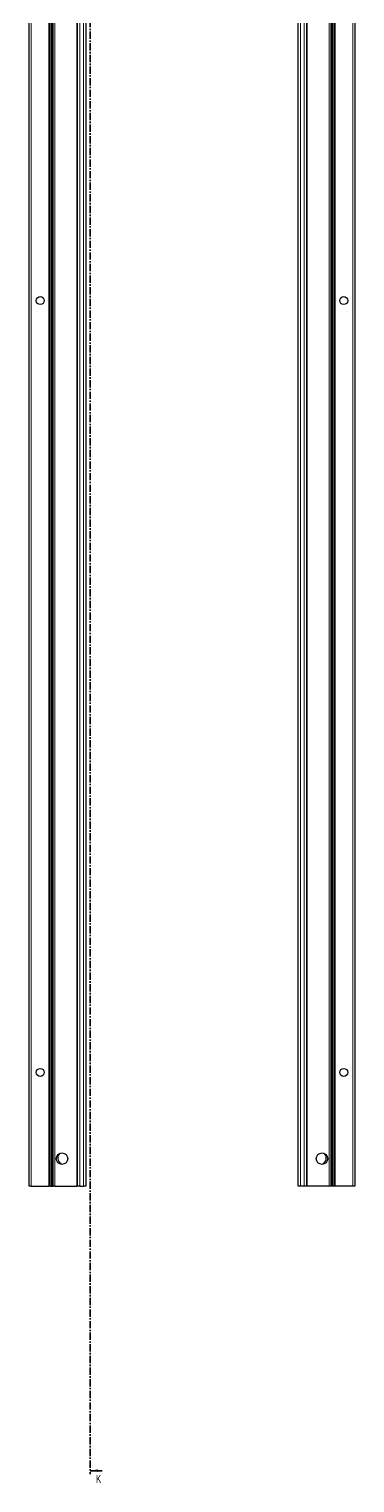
# Model space of a CAD drawing. Header units: millimetres. Extents: x -250 to 5025, y -1547 to 1577.
# Drawn here: x 2080 to 2365, y -1266 to 6 of the extents above; entities that cross this region are included whole.
import ezdxf

# ---------------------------------------------------------------- set-up
doc = ezdxf.new("R2010")
doc.units = ezdxf.units.MM
doc.linetypes.add('CENTER', pattern=[10.16, 6.35, -1.27, 1.27, -1.27])
doc.styles.add('SLDTEXTSTYLE0', font='TXT', dxfattribs={"width": 0.75})

msp = doc.modelspace()

# ---------------------------------------------------------------- linework, layer by layer
at = {"color": 7, "linetype": 'CENTER', "lineweight": 35}
msp.add_line((2133.49, 1344.64), (2133.49, -1258.12), dxfattribs=at)
at = {"color": 7, "linetype": 'Continuous', "lineweight": 25}
for p, q in [((2080.06, -1006.24), (2080.06, 1092.76)), ((2099.85, 1092.76), (2099.85, -1006.24)), ((2099.88, 1092.76), (2099.88, -1006.24)), ((2122.56, -1006.24), (2122.56, 1092.76)), ((2129.76, 1092.76), (2129.76, -1006.24)), ((2315.76, -1006.24), (2315.76, 1092.76)), ((2322.96, 1092.76), (2322.96, -1006.24)), ((2345.63, -1006.24), (2345.63, 1092.76)), ((2345.66, -1006.24), (2345.66, 1092.76)), ((2365.46, 1092.76), (2365.46, -1006.24)), ((2098.06, -30.99), (2098.06, 17.51)), ((2347.46, 17.51), (2347.46, -30.99)), ((2098.12, -31.1), (2098.06, -30.99)), ((2098.06, -30.99), (2098.06, -32.49)), ((2098.06, -32.49), (2098.12, -32.39)), ((2098.06, -80.99), (2098.06, -32.49)), ((2098.12, -32.39), (2098.12, -31.1)), ((2347.46, -30.99), (2347.39, -31.1)), ((2347.39, -31.1), (2347.39, -32.39)), ((2347.39, -32.39), (2347.46, -32.49)), ((2347.46, -32.49), (2347.46, -30.99)), ((2347.46, -32.49), (2347.46, -80.99)), ((2098.12, -81.1), (2098.06, -80.99)), ((2098.06, -80.99), (2098.06, -82.49)), ((2098.06, -82.49), (2098.12, -82.39)), ((2098.06, -130.99), (2098.06, -82.49)), ((2098.12, -82.39), (2098.12, -81.1)), ((2347.46, -80.99), (2347.39, -81.1)), ((2347.39, -81.1), (2347.39, -82.39)), ((2347.39, -82.39), (2347.46, -82.49)), ((2347.46, -82.49), (2347.46, -80.99)), ((2347.46, -82.49), (2347.46, -130.99)), ((2098.12, -131.1), (2098.06, -130.99)), ((2098.06, -130.99), (2098.06, -132.49)), ((2098.06, -132.49), (2098.12, -132.39)), ((2098.06, -180.99), (2098.06, -132.49)), ((2098.12, -132.39), (2098.12, -131.1)), ((2347.46, -130.99), (2347.39, -131.1)), ((2347.39, -131.1), (2347.39, -132.39)), ((2347.39, -132.39), (2347.46, -132.49)), ((2347.46, -132.49), (2347.46, -130.99)), ((2347.46, -132.49), (2347.46, -180.99)), ((2098.12, -181.1), (2098.06, -180.99)), ((2098.06, -180.99), (2098.06, -182.49)), ((2098.06, -182.49), (2098.12, -182.39)), ((2098.06, -230.99), (2098.06, -182.49)), ((2098.12, -182.39), (2098.12, -181.1)), ((2347.46, -180.99), (2347.39, -181.1)), ((2347.39, -181.1), (2347.39, -182.39)), ((2347.39, -182.39), (2347.46, -182.49)), ((2347.46, -182.49), (2347.46, -180.99)), ((2347.46, -182.49), (2347.46, -230.99)), ((2098.12, -231.1), (2098.06, -230.99)), ((2098.06, -230.99), (2098.06, -232.49)), ((2098.06, -232.49), (2098.12, -232.39)), ((2098.06, -280.99), (2098.06, -232.49)), ((2098.12, -232.39), (2098.12, -231.1)), ((2347.46, -230.99), (2347.39, -231.1)), ((2347.39, -231.1), (2347.39, -232.39)), ((2347.39, -232.39), (2347.46, -232.49)), ((2347.46, -232.49), (2347.46, -230.99)), ((2347.46, -232.49), (2347.46, -280.99)), ((2098.12, -281.1), (2098.06, -280.99)), ((2098.06, -280.99), (2098.06, -282.49)), ((2098.06, -282.49), (2098.12, -282.39)), ((2098.06, -330.99), (2098.06, -282.49)), ((2098.12, -282.39), (2098.12, -281.1)), ((2347.46, -280.99), (2347.39, -281.1)), ((2347.39, -281.1), (2347.39, -282.39)), ((2347.39, -282.39), (2347.46, -282.49)), ((2347.46, -282.49), (2347.46, -280.99)), ((2347.46, -282.49), (2347.46, -330.99)), ((2098.12, -331.1), (2098.06, -330.99)), ((2098.06, -330.99), (2098.06, -332.49)), ((2098.06, -332.49), (2098.12, -332.39)), ((2098.06, -380.99), (2098.06, -332.49)), ((2098.12, -332.39), (2098.12, -331.1)), ((2347.46, -330.99), (2347.39, -331.1)), ((2347.39, -331.1), (2347.39, -332.39)), ((2347.39, -332.39), (2347.46, -332.49)), ((2347.46, -332.49), (2347.46, -330.99)), ((2347.46, -332.49), (2347.46, -380.99)), ((2098.12, -381.1), (2098.06, -380.99)), ((2098.06, -380.99), (2098.06, -382.49)), ((2098.12, -382.39), (2098.12, -381.1)), ((2347.46, -380.99), (2347.39, -381.1)), ((2347.39, -381.1), (2347.39, -382.39)), ((2347.46, -382.49), (2347.46, -380.99)), ((2098.06, -382.49), (2098.12, -382.39)), ((2098.06, -430.99), (2098.06, -382.49)), ((2347.39, -382.39), (2347.46, -382.49)), ((2347.46, -382.49), (2347.46, -430.99)), ((2098.12, -431.1), (2098.06, -430.99)), ((2098.06, -430.99), (2098.06, -432.49)), ((2098.12, -432.39), (2098.12, -431.1)), ((2347.46, -430.99), (2347.39, -431.1)), ((2347.39, -431.1), (2347.39, -432.39)), ((2347.46, -432.49), (2347.46, -430.99)), ((2098.06, -432.49), (2098.12, -432.39)), ((2098.06, -480.99), (2098.06, -432.49)), ((2347.39, -432.39), (2347.46, -432.49)), ((2347.46, -432.49), (2347.46, -480.99)), ((2098.12, -481.1), (2098.06, -480.99)), ((2098.06, -480.99), (2098.06, -482.49)), ((2098.06, -482.49), (2098.12, -482.39)), ((2098.06, -530.99), (2098.06, -482.49)), ((2098.12, -482.39), (2098.12, -481.1)), ((2347.46, -480.99), (2347.39, -481.1)), ((2347.39, -481.1), (2347.39, -482.39)), ((2347.39, -482.39), (2347.46, -482.49)), ((2347.46, -482.49), (2347.46, -480.99)), ((2347.46, -482.49), (2347.46, -530.99)), ((2098.12, -531.1), (2098.06, -530.99)), ((2098.06, -530.99), (2098.06, -532.49)), ((2098.06, -532.49), (2098.12, -532.39)), ((2098.06, -580.99), (2098.06, -532.49)), ((2098.12, -532.39), (2098.12, -531.1)), ((2347.46, -530.99), (2347.39, -531.1)), ((2347.39, -531.1), (2347.39, -532.39)), ((2347.39, -532.39), (2347.46, -532.49)), ((2347.46, -532.49), (2347.46, -530.99)), ((2347.46, -532.49), (2347.46, -580.99)), ((2098.12, -581.1), (2098.06, -580.99)), ((2098.06, -580.99), (2098.06, -582.49)), ((2098.06, -582.49), (2098.12, -582.39)), ((2098.06, -630.99), (2098.06, -582.49)), ((2098.12, -582.39), (2098.12, -581.1)), ((2347.46, -580.99), (2347.39, -581.1)), ((2347.39, -581.1), (2347.39, -582.39)), ((2347.39, -582.39), (2347.46, -582.49)), ((2347.46, -582.49), (2347.46, -580.99)), ((2347.46, -582.49), (2347.46, -630.99)), ((2098.12, -631.1), (2098.06, -630.99)), ((2098.06, -630.99), (2098.06, -632.49)), ((2098.06, -632.49), (2098.12, -632.39)), ((2098.06, -680.99), (2098.06, -632.49)), ((2098.12, -632.39), (2098.12, -631.1)), ((2347.46, -630.99), (2347.39, -631.1)), ((2347.39, -631.1), (2347.39, -632.39)), ((2347.39, -632.39), (2347.46, -632.49)), ((2347.46, -632.49), (2347.46, -630.99)), ((2347.46, -632.49), (2347.46, -680.99)), ((2098.12, -681.1), (2098.06, -680.99)), ((2098.06, -680.99), (2098.06, -682.49)), ((2098.06, -682.49), (2098.12, -682.39)), ((2098.06, -730.99), (2098.06, -682.49)), ((2098.12, -682.39), (2098.12, -681.1)), ((2347.46, -680.99), (2347.39, -681.1)), ((2347.39, -681.1), (2347.39, -682.39)), ((2347.39, -682.39), (2347.46, -682.49)), ((2347.46, -682.49), (2347.46, -680.99)), ((2347.46, -682.49), (2347.46, -730.99)), ((2098.12, -731.1), (2098.06, -730.99)), ((2098.06, -730.99), (2098.06, -732.49)), ((2098.06, -732.49), (2098.12, -732.39)), ((2098.06, -780.99), (2098.06, -732.49)), ((2098.12, -732.39), (2098.12, -731.1)), ((2347.46, -730.99), (2347.39, -731.1)), ((2347.39, -731.1), (2347.39, -732.39)), ((2347.39, -732.39), (2347.46, -732.49)), ((2347.46, -732.49), (2347.46, -730.99)), ((2347.46, -732.49), (2347.46, -780.99)), ((2098.12, -781.1), (2098.06, -780.99)), ((2098.06, -780.99), (2098.06, -782.49)), ((2098.06, -782.49), (2098.12, -782.39)), ((2098.06, -830.99), (2098.06, -782.49)), ((2098.12, -782.39), (2098.12, -781.1)), ((2347.46, -780.99), (2347.39, -781.1)), ((2347.39, -781.1), (2347.39, -782.39)), ((2347.39, -782.39), (2347.46, -782.49)), ((2347.46, -782.49), (2347.46, -780.99)), ((2347.46, -782.49), (2347.46, -830.99)), ((2098.12, -831.1), (2098.06, -830.99)), ((2098.06, -830.99), (2098.06, -832.49)), ((2098.06, -832.49), (2098.12, -832.39)), ((2098.06, -880.99), (2098.06, -832.49)), ((2098.12, -832.39), (2098.12, -831.1)), ((2347.46, -830.99), (2347.39, -831.1)), ((2347.39, -831.1), (2347.39, -832.39)), ((2347.39, -832.39), (2347.46, -832.49)), ((2347.46, -832.49), (2347.46, -830.99)), ((2347.46, -832.49), (2347.46, -880.99)), ((2098.12, -881.1), (2098.06, -880.99)), ((2098.06, -880.99), (2098.06, -882.49)), ((2098.06, -882.49), (2098.12, -882.39)), ((2098.06, -930.99), (2098.06, -882.49)), ((2098.12, -882.39), (2098.12, -881.1)), ((2347.46, -880.99), (2347.39, -881.1)), ((2347.39, -881.1), (2347.39, -882.39)), ((2347.39, -882.39), (2347.46, -882.49)), ((2347.46, -882.49), (2347.46, -880.99)), ((2347.46, -882.49), (2347.46, -930.99)), ((2098.12, -931.1), (2098.06, -930.99)), ((2098.06, -930.99), (2098.06, -932.49)), ((2098.06, -932.49), (2098.12, -932.39)), ((2098.06, -980.99), (2098.06, -932.49)), ((2098.12, -932.39), (2098.12, -931.1)), ((2347.46, -930.99), (2347.39, -931.1)), ((2347.39, -931.1), (2347.39, -932.39)), ((2347.39, -932.39), (2347.46, -932.49)), ((2347.46, -932.49), (2347.46, -930.99)), ((2347.46, -932.49), (2347.46, -980.99)), ((2098.12, -981.1), (2098.06, -980.99)), ((2098.06, -980.99), (2098.06, -982.49)), ((2098.06, -982.49), (2098.12, -982.39)), ((2098.06, -1006.24), (2098.06, -982.49)), ((2098.12, -982.39), (2098.12, -981.1)), ((2108.11, -987.18), (2108.11, -986.77)), ((2337.41, -986.77), (2337.41, -987.18)), ((2347.46, -980.99), (2347.39, -981.1)), ((2347.39, -981.1), (2347.39, -982.39)), ((2347.39, -982.39), (2347.46, -982.49)), ((2347.46, -982.49), (2347.46, -980.99)), ((2347.46, -982.49), (2347.46, -1006.24)), ((2082.06, -1006.24), (2080.06, -1006.24)), ((2082.06, -1006.24), (2097.41, -1006.24)), ((2098.06, -1006.24), (2097.41, -1006.24)), ((2098.64, -1006.24), (2098.06, -1006.24)), ((2098.64, -1006.24), (2099.85, -1006.24)), ((2099.85, -1006.24), (2099.88, -1006.24)), ((2099.88, -1006.24), (2101.09, -1006.24)), ((2102.5, -1006.24), (2101.09, -1006.24)), ((2102.5, -1006.24), (2121.91, -1006.24)), ((2122.56, -1006.24), (2121.91, -1006.24)), ((2124.56, -1006.24), (2122.56, -1006.24)), ((2124.56, -1006.24), (2127.76, -1006.24)), ((2129.76, -1006.24), (2127.76, -1006.24)), ((2317.76, -1006.24), (2315.76, -1006.24)), ((2320.96, -1006.24), (2317.76, -1006.24)), ((2322.96, -1006.24), (2320.96, -1006.24)), ((2323.61, -1006.24), (2322.96, -1006.24)), ((2343.01, -1006.24), (2323.61, -1006.24)), ((2344.42, -1006.24), (2343.01, -1006.24)), ((2345.63, -1006.24), (2344.42, -1006.24)), ((2345.66, -1006.24), (2345.63, -1006.24)), ((2346.87, -1006.24), (2345.66, -1006.24)), ((2347.46, -1006.24), (2346.87, -1006.24)), ((2348.11, -1006.24), (2347.46, -1006.24)), ((2363.46, -1006.24), (2348.11, -1006.24)), ((2365.46, -1006.24), (2363.46, -1006.24))]:
    msp.add_line(p, q, dxfattribs=at)
at = {"color": 8, "linetype": 'Continuous', "lineweight": 18}
for p, q in [((2082.06, 1092.76), (2082.06, -1006.24)), ((2097.41, -1006.24), (2097.41, 1092.76)), ((2098.64, 1092.76), (2098.64, -1006.24)), ((2101.09, -1006.24), (2101.09, 1092.76)), ((2102.5, 1092.76), (2102.5, -1006.24)), ((2121.91, -1006.24), (2121.91, 1092.76)), ((2124.56, 1092.76), (2124.56, -1006.24)), ((2127.76, -1006.24), (2127.76, 1092.76)), ((2317.76, 1092.76), (2317.76, -1006.24)), ((2320.96, -1006.24), (2320.96, 1092.76)), ((2323.61, 1092.76), (2323.61, -1006.24)), ((2343.01, -1006.24), (2343.01, 1092.76)), ((2344.42, 1092.76), (2344.42, -1006.24)), ((2346.87, -1006.24), (2346.87, 1092.76)), ((2348.11, 1092.76), (2348.11, -1006.24)), ((2363.46, -1006.24), (2363.46, 1092.76))]:
    msp.add_line(p, q, dxfattribs=at)
at = {"color": 7, "linetype": 'Continuous', "lineweight": 35}
msp.add_line((2144.13, -1255.12), (2133.49, -1255.12), dxfattribs=at)
at = {"color": 7, "linetype": 'Continuous', "lineweight": 25}
for centre, radius in [((2089.91, -231.74), 3.5), ((2355.61, -231.74), 3.5), ((2089.91, -906.74), 3.5), ((2355.61, -906.74), 3.5), ((2108.91, -982.24), 5), ((2336.61, -982.24), 5)]:
    msp.add_circle(centre, radius, dxfattribs=at)
for centre, radius, start, end in [((2110.41, -981.74), 5.25, 126.18914, 240.85926), ((2335.11, -981.74), 5.25, 299.14074, 53.81086), ((2107.61, -986.77), 0.5, 0, 60.85926), ((2337.91, -986.77), 0.5, 119.14074, 180)]:
    msp.add_arc(centre, radius, start, end, dxfattribs=at)
at = {"color": 7, "linetype": 'Continuous', "lineweight": 35}
msp.add_solid([(2133.49, -1255.12), (2140.49, -1256.24), (2140.49, -1254)], dxfattribs=at)

# ---------------------------------------------------------------- texts
at = {"color": 7, "linetype": 'Continuous', "insert": (2138.61, -1258.82), "char_height": 7, "attachment_point": 1, "style": 'SLDTEXTSTYLE0'}
msp.add_mtext('K', dxfattribs=at)

doc.saveas('drawing.dxf')
